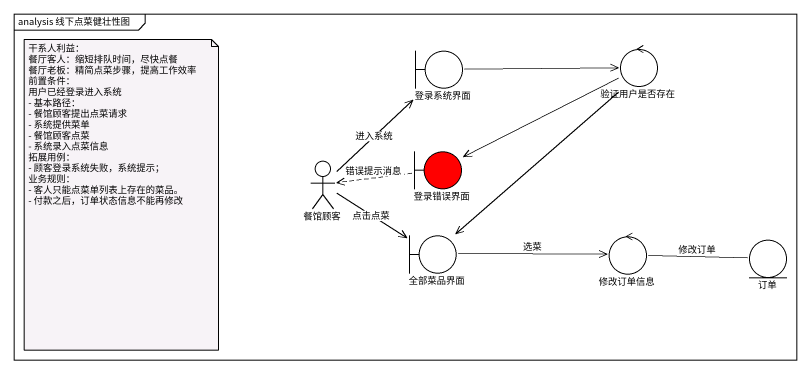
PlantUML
@startuml
mainframe analysis 线下点菜健壮性图
boundary 登录系统界面
control 验证用户是否存在
actor 餐馆顾客
boundary 登录错误界面 #FF0000
boundary 全部菜品界面
control 修改订单信息
entity 订单
登录系统界面 -right-> 验证用户是否存在
验证用户是否存在 -left-> 登录错误界面
验证用户是否存在 --> 全部菜品界面
餐馆顾客 -up-> 登录系统界面 : 进入系统
餐馆顾客 -right-> 全部菜品界面 : 点击点菜
登录错误界面 .left.> 餐馆顾客 : 错误提示消息
全部菜品界面 -right-> 修改订单信息 : 选菜
修改订单信息 -right- 订单 : 修改订单
note as N1
  干系人利益：
  餐厅客人：缩短排队时间，尽快点餐
  餐厅老板：精简点菜步骤，提高工作效率
  前置条件：
  用户已经登录进入系统
  - 基本路径：
  - 餐馆顾客提出点菜请求
  - 系统提供菜单
  - 餐馆顾客点菜
  - 系统录入点菜信息
  拓展用例：
  - 顾客登录系统失败，系统提示；
  业务规则：
  - 客人只能点菜单列表上存在的菜品。
  - 付款之后，订单状态信息不能再修改
end note
@enduml
